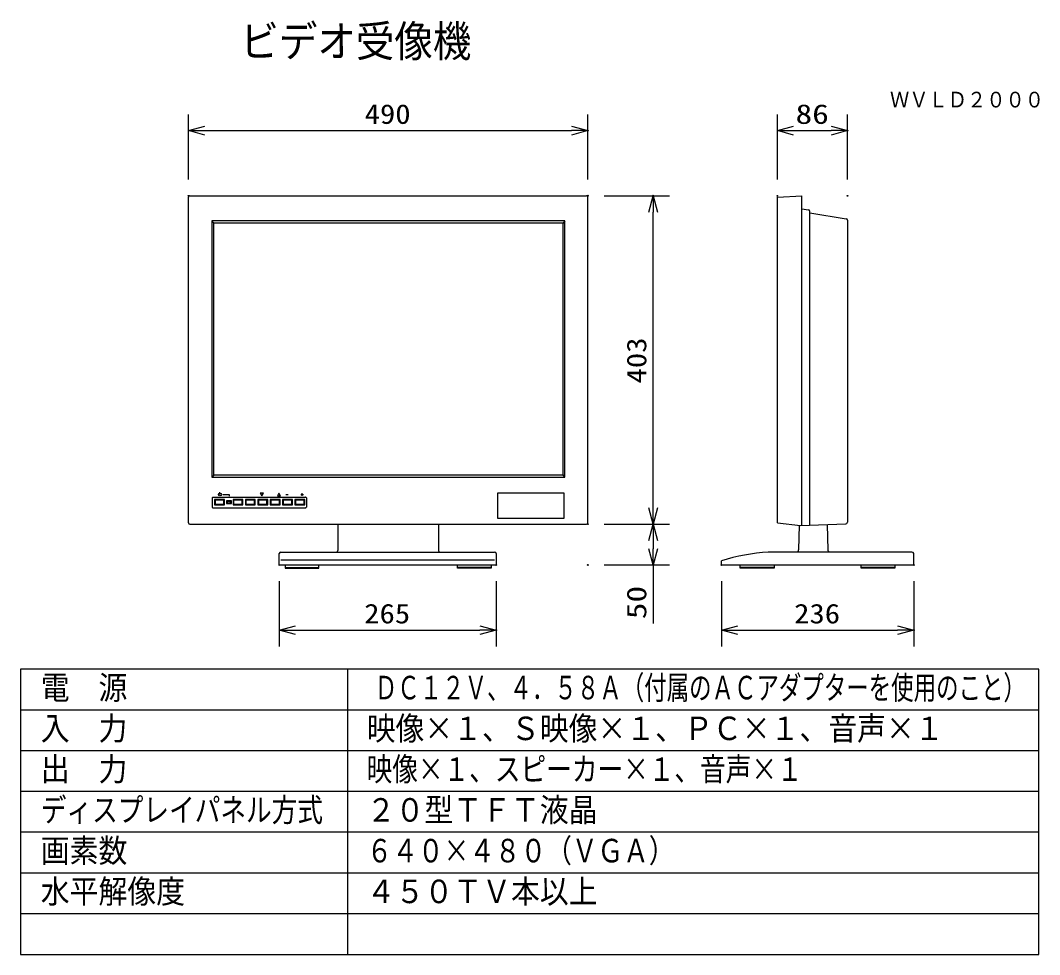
# Model space of a CAD drawing. Units: millimetres, scale not verified. Extents: x -62 to 63, y -57 to 58.
import ezdxf
from ezdxf.enums import TextEntityAlignment as Align

# ---------------------------------------------------------------- set-up
doc = ezdxf.new("R2010")
doc.units = ezdxf.units.MM
doc.header["$LTSCALE"] = 0.191471
doc.header["$PDMODE"] = 32
doc.header["$PDSIZE"] = 0.0957
for name, color, linetype in [('0-0_MOJI1', 2, 'Continuous'), ('0-1_GAIKEI', 1, 'Continuous'), ('0-2_TOUROKU', 7, 'Continuous'), ('0-3_WAKU', 3, 'Continuous'), ('0-4_DEFPOINTS', 7, 'Continuous')]:
    doc.layers.add(name, color=color, linetype=linetype)
doc.styles.add('ＭＳ ゴシック', font='')
doc.styles.get('ＭＳ ゴシック').set_extended_font_data('MS Gothic')

# ---------------------------------------------------------------- blocks, each defined once
blk = doc.blocks.new('_OPEN30')
at = {"layer": '0-2_TOUROKU'}
blk.add_line((0, 0), (-1, 0), dxfattribs=at)
blk.add_lwpolyline([(-1, 0.26795), (0, 0), (-1, -0.26795)], dxfattribs=at)

msp = doc.modelspace()

# ---------------------------------------------------------------- linework, layer by layer
at = {"layer": '0-1_GAIKEI', "color": 3}
for p, q in [((-41.8571, 38.2204), (-41.8571, 46.2204)), ((7.1431, 38.2204), (7.1431, 46.2204)), ((30.4086, 38.2204), (30.4086, 46.2204)), ((39.0103, 38.2204), (39.0103, 46.2204)), ((-39.8571, 44.2204), (5.143, 44.2204)), ((32.4086, 44.2204), (37.0103, 44.2204)), ((9.16, 36.2394), (17.16, 36.2394)), ((15.16, -2.0607), (15.16, 34.2394)), ((9.16, -4.0607), (17.16, -4.0607)), ((9.16, -4.0607), (17.16, -4.0607)), ((15.16, -6.0607), (15.16, -7.0607)), ((9.16, -9.0607), (17.16, -9.0607)), ((15.16, -9.0607), (15.16, -16.2274))]:
    msp.add_line(p, q, dxfattribs=at)
at = {"layer": '0-1_GAIKEI', "color": 7}
for p, q in [((-41.8571, -3.8896), (-41.8571, 36.0683)), ((-41.6857, 36.2394), (6.9716, 36.2394)), ((7.1431, -3.8896), (7.1431, 36.0683)), ((30.4086, 36.0539), (33.4086, 36.2394)), ((30.4086, -3.9109), (30.4086, 36.0539)), ((33.4086, -4.1979), (33.4086, 36.2394)), ((33.4086, 34.6191), (34.2269, 34.5123)), ((34.4086, -4.1886), (34.4086, 34.3054)), ((34.4086, 34.133), (38.8409, 33.4206)), ((39.0103, 33.2222), (39.0103, -3.8286)), ((-41.6857, -4.0607), (6.9716, -4.0607)), ((-23.532, -4.0607), (-23.5214, -7.2889)), ((-11.1833, -4.0607), (-11.1939, -7.2889)), ((33.0853, -4.1825), (33.007, -7.198)), ((36.5366, -4.1041), (36.6178, -7.2401)), ((-30.5309, -7.4775), (-4.2953, -7.4775)), ((46.917, -7.4775), (29.2986, -7.4775)), ((-30.721, -9.0607), (-30.721, -7.6681)), ((-4.1048, -7.6681), (-4.1048, -9.0607)), ((23.5548, -9.0607), (23.5548, -8.5556)), ((47.1549, -9.0607), (47.1549, -7.6731)), ((-30.721, -9.0607), (-4.1048, -9.0607)), ((-8.864, -9.4404), (-8.864, -9.0607)), ((-4.708, -9.4404), (-8.864, -9.4404)), ((-4.708, -9.0607), (-4.708, -9.4404)), ((23.5548, -9.0607), (47.1549, -9.0607)), ((25.8563, -9.4404), (25.8563, -9.0607)), ((30.0123, -9.4404), (25.8563, -9.4404)), ((30.0123, -9.0607), (30.0123, -9.4404))]:
    msp.add_line(p, q, dxfattribs=at)
at = {"layer": '0-1_GAIKEI'}
for p, q in [((-39.0019, 33.1612), (-39.0019, 1.7049)), ((4.3439, 33.1612), (-39.0019, 33.1612)), ((-39.0019, 33.1293), (-38.7573, 32.8988)), ((-38.7786, 32.8812), (-38.7786, 1.9849)), ((4.12, 32.8812), (-38.7786, 32.8812)), ((-38.7786, 32.8812), (-38.7786, 1.9849)), ((4.12, 32.8812), (-38.7786, 32.8812)), ((4.3439, 33.1612), (4.12, 32.8812)), ((4.12, 1.9849), (4.12, 32.8812)), ((4.12, 1.9849), (4.12, 32.8812)), ((4.3439, 1.7049), (4.3439, 33.1612)), ((-39.0019, 1.7398), (-38.7573, 1.9709)), ((-39.0019, 1.7049), (4.3439, 1.7049)), ((-38.7786, 1.9849), (4.12, 1.9849)), ((-38.7786, 1.9849), (4.12, 1.9849)), ((4.3439, 1.7088), (4.12, 1.9883)), ((-38.9575, -0.8268), (-38.9575, -1.9542)), ((-38.8716, -0.7412), (-27.4853, -0.7412)), ((-38.6629, -1.0102), (-38.6629, -1.692)), ((-37.4455, -1.0102), (-38.6629, -1.0102)), ((-38.6629, -1.0102), (-38.6629, -1.692)), ((-37.4455, -1.0102), (-38.6629, -1.0102)), ((-38.5894, -1.0936), (-38.5894, -1.5973)), ((-37.529, -1.0936), (-38.5894, -1.0936)), ((-38.006, -0.4236), (-38.006, -0.1444)), ((-37.6508, -0.3987), (-36.8535, -0.3987)), ((-37.529, -1.5973), (-37.529, -1.0936)), ((-37.4455, -1.692), (-37.4455, -1.0102)), ((-37.4455, -1.692), (-37.4455, -1.0102)), ((-37.2149, -1.1806), (-37.2149, -1.5216)), ((-36.6057, -1.1806), (-37.2149, -1.1806)), ((-37.2149, -1.1806), (-37.2149, -1.5216)), ((-36.6057, -1.1806), (-37.2149, -1.1806)), ((-36.8535, -0.3987), (-36.8535, -0.6106)), ((-36.6057, -1.5216), (-36.6057, -1.1806)), ((-36.6057, -1.5216), (-36.6057, -1.1806)), ((-36.3961, -1.0102), (-36.3961, -1.692)), ((-35.1783, -1.0102), (-36.3961, -1.0102)), ((-36.3961, -1.0102), (-36.3961, -1.692)), ((-35.1783, -1.0102), (-36.3961, -1.0102)), ((-36.3225, -1.0936), (-36.3225, -1.5973)), ((-35.2621, -1.0936), (-36.3225, -1.0936)), ((-35.2621, -1.5973), (-35.2621, -1.0936)), ((-35.1783, -1.692), (-35.1783, -1.0102)), ((-35.1783, -1.692), (-35.1783, -1.0102)), ((-34.8792, -1.0102), (-34.8792, -1.692)), ((-33.6617, -1.0102), (-34.8792, -1.0102)), ((-34.8792, -1.0102), (-34.8792, -1.692)), ((-33.6617, -1.0102), (-34.8792, -1.0102)), ((-34.806, -1.0936), (-34.806, -1.5973)), ((-33.7456, -1.0936), (-34.806, -1.0936)), ((-33.7456, -1.5973), (-33.7456, -1.0936)), ((-33.6617, -1.692), (-33.6617, -1.0102)), ((-33.6617, -1.692), (-33.6617, -1.0102)), ((-33.3626, -1.0102), (-33.3626, -1.692)), ((-32.1453, -1.0102), (-33.3626, -1.0102)), ((-33.3626, -1.0102), (-33.3626, -1.692)), ((-32.1453, -1.0102), (-33.3626, -1.0102)), ((-33.2895, -1.0936), (-33.2895, -1.5973)), ((-32.229, -1.0936), (-33.2895, -1.0936)), ((-33.0504, -0.2544), (-32.8598, -0.5613)), ((-32.6695, -0.2544), (-33.0504, -0.2544)), ((-32.8598, -0.5613), (-32.6695, -0.2544)), ((-32.229, -1.5973), (-32.229, -1.0936)), ((-32.1453, -1.692), (-32.1453, -1.0102)), ((-32.1453, -1.692), (-32.1453, -1.0102)), ((-31.8463, -1.0102), (-31.8463, -1.692)), ((-30.6285, -1.0102), (-31.8463, -1.0102)), ((-31.8463, -1.0102), (-31.8463, -1.692)), ((-30.6285, -1.0102), (-31.8463, -1.0102)), ((-31.7726, -1.0936), (-31.7726, -1.5973)), ((-30.7123, -1.0936), (-31.7726, -1.0936)), ((-30.7571, -0.2544), (-30.9474, -0.5613)), ((-30.9474, -0.5613), (-30.5665, -0.5613)), ((-30.5665, -0.5613), (-30.7571, -0.2544)), ((-30.7123, -1.5973), (-30.7123, -1.0936)), ((-30.6285, -1.692), (-30.6285, -1.0102)), ((-30.6285, -1.692), (-30.6285, -1.0102)), ((-30.3297, -1.0102), (-30.3297, -1.692)), ((-29.1119, -1.0102), (-30.3297, -1.0102)), ((-30.3297, -1.0102), (-30.3297, -1.692)), ((-29.1119, -1.0102), (-30.3297, -1.0102)), ((-30.2562, -1.0936), (-30.2562, -1.5973)), ((-29.1961, -1.0936), (-30.2562, -1.0936)), ((-29.9242, -0.4128), (-29.6138, -0.4128)), ((-29.1961, -1.5973), (-29.1961, -1.0936)), ((-29.1119, -1.692), (-29.1119, -1.0102)), ((-29.1119, -1.692), (-29.1119, -1.0102)), ((-28.8132, -1.0102), (-28.8132, -1.692)), ((-27.5954, -1.0102), (-28.8132, -1.0102)), ((-28.8132, -1.0102), (-28.8132, -1.692)), ((-27.5954, -1.0102), (-28.8132, -1.0102)), ((-28.7393, -1.0936), (-28.7393, -1.5973)), ((-27.6793, -1.0936), (-28.7393, -1.0936)), ((-28.058, -0.4128), (-27.7478, -0.4128)), ((-27.9026, -0.5685), (-27.9026, -0.2577)), ((-27.6793, -1.5973), (-27.6793, -1.0936)), ((-27.5954, -1.692), (-27.5954, -1.0102)), ((-27.5954, -1.692), (-27.5954, -1.0102)), ((-27.3997, -0.8268), (-27.3997, -1.9542)), ((-38.8716, -2.0397), (-27.4853, -2.0397)), ((-38.6629, -1.692), (-37.4455, -1.692)), ((-38.6629, -1.692), (-37.4455, -1.692)), ((-38.5894, -1.5973), (-37.529, -1.5973)), ((-37.2149, -1.5216), (-36.6057, -1.5216)), ((-37.2149, -1.5216), (-36.6057, -1.5216)), ((-37.1359, -1.2541), (-37.1359, -1.4426)), ((-36.6899, -1.2541), (-37.1359, -1.2541)), ((-37.1359, -1.4426), (-36.6899, -1.4426)), ((-36.6899, -1.4426), (-36.6899, -1.2541)), ((-36.3961, -1.692), (-35.1783, -1.692)), ((-36.3961, -1.692), (-35.1783, -1.692)), ((-36.3225, -1.5973), (-35.2621, -1.5973)), ((-34.8792, -1.692), (-33.6617, -1.692)), ((-34.8792, -1.692), (-33.6617, -1.692)), ((-34.806, -1.5973), (-33.7456, -1.5973)), ((-33.3626, -1.692), (-32.1453, -1.692)), ((-33.3626, -1.692), (-32.1453, -1.692)), ((-33.2895, -1.5973), (-32.229, -1.5973)), ((-31.8463, -1.692), (-30.6285, -1.692)), ((-31.8463, -1.692), (-30.6285, -1.692)), ((-31.7726, -1.5973), (-30.7123, -1.5973)), ((-30.3297, -1.692), (-29.1119, -1.692)), ((-30.3297, -1.692), (-29.1119, -1.692)), ((-30.2562, -1.5973), (-29.1961, -1.5973)), ((-28.8132, -1.692), (-27.5954, -1.692)), ((-28.8132, -1.692), (-27.5954, -1.692)), ((-28.7393, -1.5973), (-27.6793, -1.5973)), ((-30.5309, -8.4479), (-4.2953, -8.4479)), ((-30.0073, -9.3522), (-25.8513, -9.3522)), ((-4.708, -9.3522), (-8.864, -9.3522)), ((30.0123, -9.3522), (25.8563, -9.3522)), ((44.8457, -9.3522), (40.6897, -9.3522))]:
    msp.add_line(p, q, dxfattribs=at)
msp.add_lwpolyline([(-3.9459, -3.3143), (4.2382, -3.3143), (4.2382, -0.256), (-3.9459, -0.256)], close=True, dxfattribs=at)
at = {"layer": '0-1_GAIKEI', "color": 7}
for points in [[(30.4086, -3.9109), (33.249, -4.1991), (34.3465, -4.191), (38.8332, -4.0129)], [(-30.0073, -9.0607), (-30.0073, -9.4404), (-25.8513, -9.4404), (-25.8513, -9.0607)], [(44.8457, -9.0607), (44.8457, -9.4404), (40.6897, -9.4404), (40.6897, -9.0607)]]:
    msp.add_lwpolyline(points, dxfattribs=at)
at = {"layer": '0-1_GAIKEI'}
msp.add_circle((-38.0072, -0.4197), 0.1794, dxfattribs=at)
at = {"layer": '0-1_GAIKEI', "color": 7}
for centre, radius, start, end in [((-41.686, 36.0684), 0.1711, 89.87887, 180.00934), ((6.9719, 36.0683), 0.1712, 0.02632, 90.08548), ((34.1999, 34.3054), 0.2087, 0, 82.56287), ((38.8023, 33.2162), 0.2081, 1.64688, 79.31698), ((-41.6856, -3.8892), 0.1715, 180.13411, 269.97768), ((6.9715, -3.8891), 0.1716, 270.05807, 359.83013), ((38.8259, -3.8286), 0.1844, 272.27372, 0), ((-30.5302, -7.6683), 0.1908, 90.19339, 179.95745), ((-23.7002, -7.2988), 0.179, 273.41583, 3.17864), ((-11.0151, -7.2988), 0.179, 176.82136, 266.58417), ((-4.2956, -7.6683), 0.1908, 0.06374, 89.88602), ((31.149, -33.1744), 25.7635, 94.11867, 107.1434), ((32.6292, -7.2267), 0.3789, 318.54372, 4.34351), ((36.9147, -7.2311), 0.2971, 181.72844, 236.02553), ((46.8854, -7.7584), 0.2827, 17.5558, 83.58113)]:
    msp.add_arc(centre, radius, start, end, dxfattribs=at)
at = {"layer": '0-1_GAIKEI'}
for centre, radius, start, end in [((-38.8717, -0.827), 0.0858, 89.93484, 179.84178), ((-27.4852, -0.8267), 0.0855, 359.96654, 90.03346), ((-38.8721, -1.9544), 0.0853, 179.87216, 270.35121), ((-27.4848, -1.9547), 0.0851, 269.68083, 0.31917)]:
    msp.add_arc(centre, radius, start, end, dxfattribs=at)
at = {"layer": '0-2_TOUROKU'}
for p in [(7.1431, 44.2204), (39.0103, 44.2204), (7.16, 36.2394), (15.16, 36.2394), (-41.8571, 36.2204), (7.1431, 36.2204), (30.4086, 36.2204), (39.0103, 36.2204), (7.16, -4.0607), (7.16, -4.0607), (7.16, -9.0607), (15.16, -9.0607)]:
    msp.add_point(p, dxfattribs=at)
at = {"layer": '0-3_WAKU'}
for p, q in [((-30.721, -11.0607), (-30.721, -19.0607)), ((-4.1048, -11.0607), (-4.1048, -19.0607)), ((23.5548, -11.0607), (23.5548, -19.0607)), ((47.1549, -11.0607), (47.1549, -19.0607)), ((-28.721, -17.0607), (-6.1048, -17.0607)), ((25.5548, -17.0607), (45.1549, -17.0607))]:
    msp.add_line(p, q, dxfattribs=at)
at = {"layer": '0-3_WAKU', "color": 4}
for p, q in [((-62.4973, -21.8589), (-62.4973, -56.8589)), ((62.503, -21.8589), (-62.4973, -21.8589)), ((-22.2916, -56.8589), (-22.2916, -21.8589)), ((62.503, -56.8589), (62.503, -21.8589)), ((-62.4973, -56.8589), (62.503, -56.8589))]:
    msp.add_line(p, q, dxfattribs=at)
at = {"layer": '0-3_WAKU', "color": 1}
for p, q in [((62.503, -26.8589), (-62.4973, -26.8589)), ((62.503, -31.8589), (-62.4973, -31.8589)), ((62.503, -36.8589), (-62.4973, -36.8589)), ((62.503, -41.8589), (-62.4973, -41.8589)), ((62.503, -46.8589), (-62.4973, -46.8589)), ((62.503, -51.8589), (-62.4973, -51.8589))]:
    msp.add_line(p, q, dxfattribs=at)
at = {"layer": '0-4_DEFPOINTS'}
for p in [(-30.721, -9.0607), (-4.1048, -9.0607), (23.5548, -9.0607), (47.1549, -9.0607), (-4.1048, -17.0607), (47.1549, -17.0607)]:
    msp.add_point(p, dxfattribs=at)

# ---------------------------------------------------------------- block references
at = {"layer": '0-1_GAIKEI', "xscale": 2, "yscale": 2}
for p, rotation in [((-41.8571, 44.2204), 180), ((30.4086, 44.2204), 180), ((15.16, 36.2394), 90), ((15.16, -4.0607), 270), ((15.16, -4.0607), 90), ((15.16, -9.0607), 270)]:
    msp.add_blockref('_OPEN30', p, dxfattribs=dict(at, rotation=rotation))
for p in [(7.1431, 44.2204), (39.0103, 44.2204)]:
    msp.add_blockref('_OPEN30', p, dxfattribs=at)
at = {"layer": '0-3_WAKU', "xscale": 2, "yscale": 2, "rotation": 180}
for p in [(-30.721, -17.0607), (23.5548, -17.0607)]:
    msp.add_blockref('_OPEN30', p, dxfattribs=at)
at = {"layer": '0-3_WAKU', "xscale": 2, "yscale": 2}
for p in [(-4.1048, -17.0607), (47.1549, -17.0607)]:
    msp.add_blockref('_OPEN30', p, dxfattribs=at)

# ---------------------------------------------------------------- texts
at = {"layer": '0-0_MOJI1', "style": 'ＭＳ ゴシック'}
for s, height, width, p in [('ビデオ受像機', 3.849, 0.9, (-35.4972, 52.1171)), ('電\u3000源', 2.886, 0.9, (-59.9973, -26.414)), ('ＤＣ１２Ｖ、４．５８Ａ（付属のＡＣアダプターを使用のこと）', 2.886, 0.7, (-18.9972, -26.414)), ('入\u3000力', 2.886, 0.9, (-59.9973, -31.414)), ('映像×１、Ｓ映像×１、ＰＣ×１、音声×１', 2.886, 0.9, (-19.9972, -31.414)), ('出\u3000力', 2.886, 0.9, (-59.9973, -36.414)), ('映像×１、スピーカー×１、音声×１', 2.886, 0.8, (-19.9972, -36.414)), ('ディスプレイパネル方式', 2.886, 0.8, (-59.9973, -41.414)), ('２０型ＴＦＴ液晶', 2.886, 0.9, (-19.9972, -41.414)), ('画素数', 2.886, 0.9, (-59.9973, -46.414)), ('６４０×４８０（ＶＧＡ）', 2.886, 0.8, (-19.9972, -46.414)), ('水平解像度', 2.886, 0.9, (-59.9973, -51.414)), ('４５０ＴＶ本以上', 2.886, 0.9, (-19.9972, -51.414))]:
    msp.add_text(s, height=height, dxfattribs=dict(at, width=width)).set_placement(p, align=Align.BOTTOM_LEFT)
at = {"layer": '0-1_GAIKEI', "color": 3, "style": 'ＭＳ ゴシック'}
for s, width, p in [('490', 1.15, (-20.2442, 44.33)), ('86', 1.25, (32.6425, 44.33))]:
    msp.add_text(s, height=2.405, dxfattribs=dict(at, width=width)).set_placement(p, align=Align.BOTTOM_LEFT)
for s, width, p in [('403', 1.15, (15.0504, 13.2022)), ('50', 1.25, (15.0504, -15.711))]:
    msp.add_text(s, height=2.405, rotation=90, dxfattribs=dict(at, width=width)).set_placement(p, align=Align.BOTTOM_LEFT)
at = {"layer": '0-2_TOUROKU', "color": 1, "style": 'ＭＳ ゴシック', "width": 0.9}
msp.add_text('ＷＶＬＤ２０００', height=1.925, dxfattribs=at).set_placement((44.2363, 46.4872), align=Align.BOTTOM_LEFT)
at = {"layer": '0-3_WAKU', "style": 'ＭＳ ゴシック', "width": 1.15}
for s, p in [('265', (-20.3, -16.9511)), ('236', (32.4677, -16.9511))]:
    msp.add_text(s, height=2.405, dxfattribs=at).set_placement(p, align=Align.BOTTOM_LEFT)

doc.saveas('drawing.dxf')
